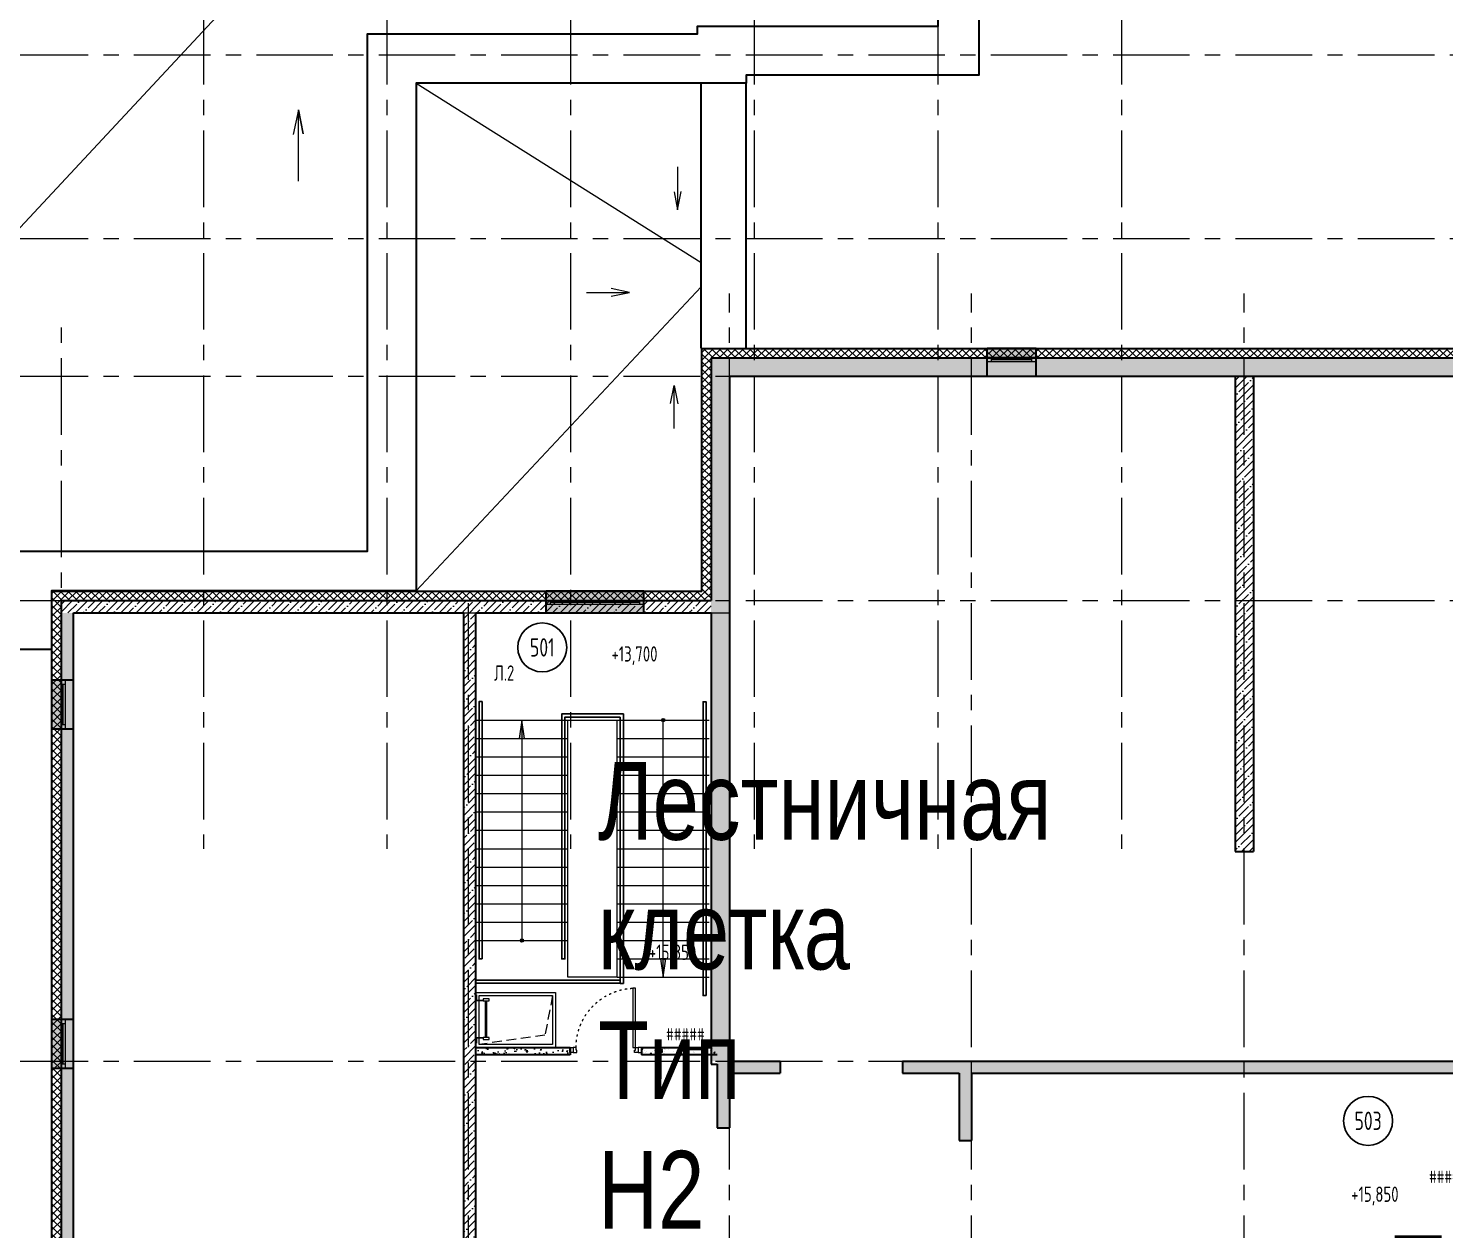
# Model space of a CAD drawing. Header units: millimetres. Extents: x -13407 to 8917537, y -2611 to 109271.
# Drawn here: x 5710 to 28853, y 17206 to 36828 of the extents above; entities that cross this region are included whole.
import ezdxf
from ezdxf import colors
from ezdxf.entities.mleader import LeaderData, LeaderLine
from ezdxf.enums import TextEntityAlignment as Align
from ezdxf.math import Vec2, Vec3

# ---------------------------------------------------------------- set-up
doc = ezdxf.new("R2018")
doc.units = ezdxf.units.MM
for name, pattern in [('ACAD_ISO03W100', [30, 12, -18]), ('CENTER', [2, 1.25, -0.25, 0.25, -0.25]), ('DASHED', [19.05, 12.7, -6.35]), ('HIDDEN2', [4.7625, 3.175, -1.5875])]:
    doc.linetypes.add(name, pattern=pattern)
doc.layers.get('Defpoints').update_dxf_attribs({"color": 6})
for name, color, linetype, lineweight in [('АР_Двери', 5, 'Continuous', 18), ('АР_Двери фасада', 1, 'Continuous', 15), ('АР_Лестницы', 250, 'Continuous', 15), ('АР_Лестницы ограждение', 94, 'Continuous', 25), ('АР_Маркер экспликации', 239, 'Continuous', 13), ('АР_Навесной фасад', 5, 'Continuous', 5), ('АР_Номер помещения', 1, 'Continuous', 25), ('АР_Окна БЛОК', 250, 'Continuous', 13), ('АР_Оси', 193, 'Continuous', 9), ('АР_Отметки', 250, 'Continuous', 15), ('АР_Перегородки газоблок', 165, 'Continuous', 30), ('АР_Перегородки газоблок_Штрих', 165, 'Continuous', 5), ('АР_Помещения_площадь', 19, 'Continuous', 9), ('АР_стены', 250, 'Continuous', 30), ('АР_Сущ Несущая стена', 202, 'Continuous', 30), ('АР_тонкая линия', 250, 'Continuous', 0), ('АР_Утеплитель', 250, 'Continuous', 9), ('АР_Штриховка монолит', 250, 'Continuous', 9), ('Специальное оборудование', 7, 'Continuous', 9)]:
    doc.layers.add(name, color=color, linetype=linetype, lineweight=lineweight)
doc.layers.add('АР_Названия помещений', color=124, linetype='Continuous', lineweight=5, plot=False)
doc.styles.add('ISOCPEUR', font='isocpeur.ttf', dxfattribs={"width": 0.7})
doc.styles.get("Standard").update_dxf_attribs({"font": 'arial.ttf'})
pattern_1 = [(45, (-945096.63, 49153.53), (-61.871843, 61.871843), []), (135, (-945096.63, 49153.53), (-61.871843, -61.871843), [])]
pattern_2 = [(45, (-951587.81, 109999.9), (-123.743687, 123.743687), []), (45, (-951464.07, 109999.9), (-123.743687, 123.743687), [218.75, -43.75, 0, -43.75])]
pattern_3 = [(50, (-329554.58, -54935.65), (215.178055, -18.82564), [22.5, -247.5]), (355, (-329554.58, -54935.65), (-41.6254, 225.65764), [18, -198]), (100.451444, (-329536.65, -54937.21), (173.55265, 206.832), [19.12206, -210.34263]), (46.1842, (-329554.58, -54875.65), (320.1724, -49.65578), [33.75, -371.25]), (96.63564, (-329527.9, -54879.78), (280.39858, 292.23558), [28.6831, -315.51413]), (351.18416, (-329554.6, -54875.65), (280.39858, 292.23558), [27, -297]), (21, (-329524.58, -54890.65), (179.07212, -120.78567), [22.5, -247.5]), (326, (-329524.58, -54890.65), (72.9946, 217.54501), [18, -198]), (71.451445, (-329509.66, -54900.71), (252.06671, 96.75935), [19.12206, -210.34263]), (37.5, (-329554.585, -54935.646), (3.647957, 99.868156), [0, -195.6, 0, -201, 0, -198.75]), (7.5, (-329554.58, -54935.65), (78.92086, 118.323514), [0, -114.6, 0, -191.1, 0, -75.75]), (327.5, (-329621.485, -54935.646), (160.14673, -6.766462), [0, -75, 0, -234, 0, -310.5]), (317.5, (-329651.48, -54935.65), (174.95585, 30.031495), [0, -97.5, 0, -155.4, 0, -220.5])]

# ---------------------------------------------------------------- blocks, each defined once
blk = doc.blocks.new('*U19')
at = {"true_color": 0xffffff}
h = blk.add_hatch(color=7, dxfattribs=at)
h.dxf.hatch_style = 1
h.paths.add_polyline_path([(-800, -240), (0, -240), (0, 220), (-800, 220)])
at = {"lineweight": 30}
for p, q in [((-800, -240), (-800, 220)), ((0, -240), (0, 220))]:
    blk.add_line(p, q, dxfattribs=at)
for p, q in [((0, 220), (-800, 220)), ((-800, 70), (0, 70)), ((-800, 0), (0, 0)), ((-730, 0), (-730, 70)), ((-730, 35), (-70, 35)), ((-70, 0), (-70, 70)), ((-800, -240), (0, -240)), ((-800, -240), (-800, -240)), ((-800, -240), (-800, -240)), ((0, -240), (0, -240)), ((0, -240), (0, -240))]:
    blk.add_line(p, q)
blk = doc.blocks.new('*U16')
at = {"true_color": 0xffffff}
h = blk.add_hatch(color=7, dxfattribs=at)
h.dxf.hatch_style = 1
h.paths.add_polyline_path([(-800, 140), (0, 140), (0, -220), (-800, -220)])
at = {"lineweight": 30}
for p, q in [((-800, 140), (-800, -220)), ((0, 140), (0, -220))]:
    blk.add_line(p, q, dxfattribs=at)
for p, q in [((-800, 140), (0, 140)), ((-800, 140), (-800, 140)), ((-800, 140), (-800, 140)), ((-800, 0), (0, 0)), ((0, 140), (0, 140)), ((0, 140), (0, 140)), ((-800, -70), (0, -70)), ((0, -220), (-800, -220)), ((-730, 0), (-730, -70)), ((-730, -35), (-70, -35)), ((-70, 0), (-70, -70))]:
    blk.add_line(p, q)
blk = doc.blocks.new('*U15')
at = {"true_color": 0xffffff}
h = blk.add_hatch(color=7, dxfattribs=at)
h.dxf.hatch_style = 1
h.paths.add_polyline_path([(-1600, -140), (0, -140), (0, 220), (-1600, 220)])
at = {"lineweight": 30}
for p, q in [((-1600, -140), (-1600, 220)), ((0, -140), (0, 220))]:
    blk.add_line(p, q, dxfattribs=at)
for p, q in [((0, 220), (-1600, 220)), ((-1600, 70), (0, 70)), ((-1600, 0), (0, 0)), ((-1530, 0), (-1530, 70)), ((-1530, 35), (-70, 35)), ((-70, 0), (-70, 70)), ((-1600, -140), (0, -140)), ((-1600, -140), (-1600, -140)), ((-1600, -140), (-1600, -140)), ((0, -140), (0, -140)), ((0, -140), (0, -140))]:
    blk.add_line(p, q)
blk = doc.blocks.new('_DotSmall')
at = {"color": 0, "linetype": 'ByBlock', "const_width": 0.5}
blk.add_lwpolyline([(-0.0625, 0, 1), (0.0625, 0, 1)], format="xyb", close=True, dxfattribs=at)
blk = doc.blocks.new('*U22')
for points in [[(-55, -80), (-55, 0), (-115, 0), (-115, -40), (-100, -40), (-100, -80), (-55, -80)], [(0, 0), (0, -80), (-55, -80), (-55, 0), (0, 0)], [(-1170, 0), (-1170, -80), (-1115, -80), (-1115, 0), (-1170, 0)], [(-1115, -80), (-1115, 0), (-1055, 0), (-1055, -40), (-1070, -40), (-1070, -80), (-1115, -80)]]:
    blk.add_lwpolyline(points)
blk.add_lwpolyline([(-100, -80), (-100, -1050), (-140, -1050), (-140, -80)], close=True)
at = {"linetype": 'ACAD_ISO03W100', "ltscale": 3}
blk.add_arc((-100, -80), 970, 180, 270, dxfattribs=at)
blk = doc.blocks.new('*U100')
at = {"layer": 'Defpoints', "color": 7}
blk.add_line((-14041, -3644), (-14463, -3644), dxfattribs=at)
at = {"layer": 'АР_Номер помещения', "color": 7}
blk.add_circle((-16689, 2922), 400, dxfattribs=at)
at = {"layer": 'Defpoints', "color": 7, "style": 'ISOCPEUR', "width": 0.7, "flags": 1}
blk.add_attdef('КАТЕГОРИЯ', (-499, -2092), '', height=250, dxfattribs=at)
at = {"layer": 'Defpoints', "color": 7, "style": 'ISOCPEUR', "width": 0.7}
blk.add_attdef('ПЛОЩАДЬ_ПОМЕЩЕНИЯ', text='', height=200, dxfattribs=at).set_placement((-14036, -3397), align=Align.MIDDLE_RIGHT)
at = {"layer": 'АР_Номер помещения', "color": 7, "style": 'ISOCPEUR', "width": 0.7}
blk.add_attdef('НОМЕР_ПОМЕЩЕНИЯ', text='', height=300, dxfattribs=at).set_placement((-16689, 2922), align=Align.MIDDLE_CENTER)
at = {"layer": 'АР_Помещения_площадь', "color": 7, "lineweight": 30, "width": 0.7, "flags": 104}
blk.add_attdef('ИМЯ_ПОМЕЩЕНИЯ', text='', height=100, dxfattribs=at).set_placement((158, 1217), align=Align.MIDDLE_CENTER)
blk = doc.blocks.new('*U102')
at = {"layer": 'Defpoints', "color": 7}
blk.add_line((-14818, 1761), (-15240, 1761), dxfattribs=at)
at = {"layer": 'АР_Номер помещения', "color": 7}
blk.add_circle((-16689, 2922), 400, dxfattribs=at)
at = {"layer": 'Defpoints', "color": 7, "style": 'ISOCPEUR', "width": 0.7}
blk.add_attdef('ПЛОЩАДЬ_ПОМЕЩЕНИЯ', text='', height=200, dxfattribs=at).set_placement((-14813, 2007), align=Align.MIDDLE_RIGHT)
at = {"layer": 'Defpoints', "color": 7, "style": 'ISOCPEUR', "width": 0.7, "flags": 1}
blk.add_attdef('КАТЕГОРИЯ', (-499, -2092), '', height=250, dxfattribs=at)
at = {"layer": 'АР_Номер помещения', "color": 7, "style": 'ISOCPEUR', "width": 0.7}
blk.add_attdef('НОМЕР_ПОМЕЩЕНИЯ', text='', height=300, dxfattribs=at).set_placement((-16689, 2922), align=Align.MIDDLE_CENTER)
at = {"layer": 'АР_Помещения_площадь', "color": 7, "lineweight": 30, "width": 0.7, "flags": 104}
blk.add_attdef('ИМЯ_ПОМЕЩЕНИЯ', text='', height=100, dxfattribs=at).set_placement((158, 1217), align=Align.MIDDLE_CENTER)
blk = doc.blocks.new('A$C6f2de472')
at = {"layer": 'АР_тонкая линия', "ltscale": 100}
for p, q in [((55, -69), (55, -734)), ((55, -734), (10, -510)), ((10, -510), (55, -734)), ((55, -734), (104, -506))]:
    blk.add_line(p, q, dxfattribs=at)
blk = doc.blocks.new('A$C1f3596d3')
at = {"layer": 'АР_тонкая линия', "ltscale": 100}
for p, q in [((-705, -134), (0, -134)), ((0, -134), (-301, -72)), ((-298, -190), (0, -134))]:
    blk.add_line(p, q, dxfattribs=at)
blk = doc.blocks.new('A$C28161c4d')
at = {"layer": 'АР_тонкая линия', "ltscale": 100}
for p, q in [((-167, 158), (538, 158)), ((538, 158), (237, 221)), ((240, 98), (538, 158))]:
    blk.add_line(p, q, dxfattribs=at)
blk = doc.blocks.new('*U29')
h = blk.add_hatch(color=256)
h.dxf.hatch_style = 1
edge = h.paths.add_edge_path()
edge.add_arc((0, 0), 27.6, 359.64, 719.64)
h = blk.add_hatch(color=256)
h.dxf.hatch_style = 1
h.paths.add_polyline_path([(3300, -44), (3300, 44), (3600, 0)])
blk.add_line((3600, 0), (0, 0))
blk.add_lwpolyline([(3300, 44), (3300, -44), (3600, 0), (3300, 44)])
blk.add_circle((0, 0), 27.6)
blk = doc.blocks.new('*U30')
h = blk.add_hatch(color=256)
h.dxf.hatch_style = 1
edge = h.paths.add_edge_path()
edge.add_arc((0, 0), 27.6, 359.64, 719.64)
h = blk.add_hatch(color=256)
h.dxf.hatch_style = 1
h.paths.add_polyline_path([(3900, -44), (3900, 44), (4200, 0)])
blk.add_line((4200, 0), (0, 0))
blk.add_lwpolyline([(3900, 44), (3900, -44), (4200, 0), (3900, 44)])
blk.add_circle((0, 0), 27.6)
blk = doc.blocks.new('A$C9b338701')
at = {"layer": 'Специальное оборудование'}
for p, q in [((-95.2875, 208.6161), (-95.2875, 217.5096)), ((-95.2875, 217.5096), (0, 217.5096)), ((-8.8935, 208.6161), (-95.2875, 208.6161)), ((0, 96.8121), (-31.7625, 96.8121)), ((-31.7625, 96.8121), (-31.7625, 0)), ((-31.7625, 0), (0, 0)), ((-8.8935, 96.8121), (-8.8935, 208.6161)), ((0, 217.5096), (0, 96.8121)), ((0, 0), (0, 96.8121)), ((598.775, 64.5414), (0, 64.5414)), ((0, 39.1314), (598.775, 39.1314)), ((598.775, 217.5096), (694.0625, 217.5096)), ((598.775, 96.8121), (598.775, 217.5096)), ((630.5375, 96.8121), (598.775, 96.8121)), ((598.775, 96.8121), (598.775, 0)), ((598.775, 0), (630.5375, 0)), ((694.0625, 208.6161), (607.6685, 208.6161)), ((607.6685, 208.6161), (607.6685, 96.8121)), ((630.5375, 0), (630.5375, 96.8121)), ((694.0625, 217.5096), (694.0625, 208.6161))]:
    blk.add_line(p, q, dxfattribs=at)

msp = doc.modelspace()

# ---------------------------------------------------------------- hatches: boundary and pattern name
at = {"layer": 'АР_Перегородки газоблок_Штрих', "ltscale": 100}
h = msp.add_hatch(dxfattribs=at)
h.set_pattern_fill('AR-CONC', color=256, scale=30)
h.set_pattern_definition(pattern_3)
h.paths.add_polyline_path([(13025, 20060), (13025, 20180), (13025, 20180), (13025, 20060), (14589.9, 20060), (14590.2, 20180), (13025, 20180)])
h = msp.add_hatch(dxfattribs=at)
h.set_pattern_fill('AR-CONC', color=256, scale=30)
h.set_pattern_definition(pattern_3)
h.paths.add_polyline_path([(15720, 20060), (15720, 20180), (15720, 20180), (15720, 20060), (16964.9, 20060), (16965.1, 20180), (15720, 20180)])
at = {"layer": 'АР_Утеплитель', "ltscale": 100}
h = msp.add_hatch(dxfattribs=at)
h.set_pattern_fill('ANSI37', color=256, scale=700)
h.set_pattern_definition(pattern_1)
edge = h.paths.add_edge_path()
edge.add_line((38990.3, 11040), (39140.7, 11040))
edge.add_arc((34350.7, 11337), 4799.2, 356.45146, 359.43836)
edge.add_line((39149.7, 11290), (47385, 11290))
edge.add_line((47385, 11290), (47385, 6100))
edge.add_line((47385, 6100), (55265, 6100))
edge.add_line((55265, 6100), (55265, -250))
edge.add_line((55265, -250), (68665, -250))
edge.add_line((68665, -250), (68665, 9760))
edge.add_line((68665, 9760), (62315, 9760))
edge.add_line((62315, 9760), (62315, 27630))
edge.add_line((62315, 27630), (51815, 27630))
edge.add_line((51815, 27630), (51815, 31595))
edge.add_line((51815, 31595), (16715, 31595))
edge.add_line((16715, 31595), (16715, 27630))
edge.add_line((16715, 27630), (11889.8, 27630))
edge.add_line((11889.8, 27630), (11889.8, 27480))
edge.add_line((11889.8, 27480), (16865, 27480))
edge.add_line((16865, 27480), (16865, 31445))
edge.add_line((16865, 31445), (51665, 31445))
edge.add_line((51665, 31445), (51665, 27480))
edge.add_line((51665, 27480), (62165, 27480))
edge.add_line((62165, 27480), (62165, 9610))
edge.add_line((62165, 9610), (68515, 9610))
edge.add_line((68515, 9610), (68515, -100))
edge.add_line((68515, -100), (55415, -100))
edge.add_line((55415, -100), (55415, 6250))
edge.add_line((55415, 6250), (47535, 6250))
edge.add_line((47535, 6250), (47535, 11440))
edge.add_line((47535, 11440), (38999.7, 11440))
edge.add_arc((34187.5, 11353.5), 4812.9, -3.73457, 1.02993, ccw=False)
h = msp.add_hatch(dxfattribs=at)
h.set_pattern_fill('ANSI37', color=256, scale=700)
h.set_pattern_definition(pattern_1)
edge = h.paths.add_edge_path()
edge.add_line((29537.4, 11040.6), (29687.4, 11040))
edge.add_arc((-4495.8, 11240), 34183.8, 359.66478, 360.33522)
edge.add_line((29687.4, 11440), (21120, 11440))
edge.add_line((21120, 11440), (21120, 6250))
edge.add_line((21120, 6250), (13000, 6250))
edge.add_line((13000, 6250), (13000, -100))
edge.add_line((13000, -100), (-100, -100))
edge.add_line((-100, -100), (-100, 9610))
edge.add_line((-100, 9610), (6250, 9610))
edge.add_line((6250, 9610), (6250, 27480))
edge.add_line((6250, 27480), (16865, 27480))
edge.add_line((16865, 27480), (16865, 27630))
edge.add_line((16865, 27630), (6100, 27630))
edge.add_line((6100, 27630), (6100, 9760))
edge.add_line((6100, 9760), (-250, 9760))
edge.add_line((-250, 9760), (-250, -250))
edge.add_line((-250, -250), (13150, -250))
edge.add_line((13150, -250), (13150, 6100))
edge.add_line((13150, 6100), (21270, 6100))
edge.add_line((21270, 6100), (21270, 11290))
edge.add_line((21270, 11290), (29537.4, 11290))
edge.add_arc((-974420.1, 11227.6), 1003957.4, -0.0106768, 0.0035589, ccw=False)
at = {"layer": 'АР_Штриховка монолит', "ltscale": 100}
h = msp.add_hatch(dxfattribs=at)
h.set_pattern_fill('ANSI35', color=256, scale=700)
h.set_pattern_definition(pattern_2)
h.paths.add_polyline_path([(17995, 19760), (17995, 19960), (17165, 19960), (17165, 31145), (51365, 31145), (51365, 31445), (16865, 31445), (16865, 27480), (16865, 27280), (16865, 19960), (16965, 19960), (16965, 18870), (17165, 18870), (17165, 19760)])
h.paths.add_polyline_path([(19995, 19960), (19995, 19760), (20920, 19760), (20920, 18660), (21120, 18660), (21120, 19760), (40410, 19760), (40410, 19960)])
h = msp.add_hatch(dxfattribs=at)
h.set_pattern_fill('ANSI35', color=256, scale=700)
h.set_pattern_definition([(45, (-948772.81, 121934.54), (-123.743687, 123.743687), []), (45, (-948649.07, 121934.54), (-123.743687, 123.743687), [218.75, -43.75, 0, -43.75])])
h.paths.add_polyline_path([(25730, 31145), (25430, 31145), (25430, 23384.6), (25730, 23384.6)])
h = msp.add_hatch(dxfattribs=at)
h.set_pattern_fill('ANSI35', color=256, scale=700)
h.set_pattern_definition([(45, (-938746.6, 75713.59), (-123.743687, 123.743687), []), (45, (-938622.85, 75713.59), (-123.743687, 123.743687), [218.75, -43.75, 0, -43.75])])
h.paths.add_polyline_path([(6450, 27280), (12825, 27280), (12825, 15880), (13025, 15880), (13025, 27280), (16865, 27280), (16865, 27480), (6250, 27480), (6250, 27280), (6450, 27280)])
h = msp.add_hatch(dxfattribs=at)
h.set_pattern_fill('ANSI35', color=256, scale=700)
h.set_pattern_definition(pattern_2)
h.paths.add_polyline_path([(6449.9, 27280), (6249.9, 27280), (6249.9, 9610), (-100, 9610), (-100, 9410), (100, 9410), (6250, 9410), (6250, 8360), (6550, 8360), (6550, 9610), (6450, 9610)])

# ---------------------------------------------------------------- linework, layer by layer
at = {"layer": 'АР_Двери', "ltscale": 75}
for points in [[(14325.1, 20180.1), (13025.1, 20180), (13025, 21080), (14325, 21080.1)], [(14275.1, 20230.1), (13075.1, 20230), (13075, 21030), (14275, 21030.1)], [(14275.1, 20230.1), (13075.1, 20230), (13075, 21030), (14275, 21030.1)]]:
    msp.add_lwpolyline(points, close=True, dxfattribs=at)
at = {"layer": 'АР_Двери фасада', "linetype": 'HIDDEN2', "lineweight": 15, "ltscale": 50}
msp.add_lwpolyline([(14275, 21030.1), (14152.1, 20383.6), (13075.1, 20230)], dxfattribs=at)
at = {"layer": 'АР_Лестницы', "color": 18, "ltscale": 100, "true_color": 0x000000}
for p, q in [((13025, 25528.6), (14527.4, 25528.6)), ((14527.3, 25528.5), (16835, 25528.6)), ((13025, 25228.6), (14527.4, 25228.6)), ((15332.6, 25228.6), (16835, 25228.6)), ((13025, 24928.6), (14527.4, 24928.6)), ((15332.6, 24928.6), (16835, 24928.6)), ((13025, 24628.6), (14527.4, 24628.6)), ((15332.6, 24628.6), (16835, 24628.6)), ((13025, 24328.6), (14527.4, 24328.6)), ((15332.6, 24328.6), (16835, 24328.6)), ((13025, 24028.6), (14527.4, 24028.6)), ((15332.6, 24028.6), (16835, 24028.6)), ((13025, 23728.6), (14527.4, 23728.6)), ((15332.6, 23728.6), (16835, 23728.6)), ((13025, 23428.6), (14527.4, 23428.6)), ((15332.6, 23428.6), (16835, 23428.6)), ((13025, 23128.6), (14527.4, 23128.6)), ((15332.6, 23128.6), (16835, 23128.6)), ((13025, 22828.6), (14527.4, 22828.6)), ((15332.6, 22828.6), (16835, 22828.6)), ((13025, 22528.6), (14527.4, 22528.6)), ((15332.6, 22528.6), (16835, 22528.6)), ((13025, 22228.6), (14527.4, 22228.6)), ((15332.6, 22228.6), (16835, 22228.6)), ((13025, 21928.6), (14527.4, 21928.6)), ((15332.6, 21928.6), (16835, 21928.6)), ((15332.6, 21628.6), (16835, 21628.6)), ((15332.4, 21328.6), (14527.3, 21328.6)), ((15332.6, 21328.6), (16835, 21328.6))]:
    msp.add_line(p, q, dxfattribs=at)
at = {"layer": 'АР_Лестницы', "ltscale": 100}
for points in [[(14527.4, 21328.6), (14527.3, 25528.6)], [(15332.4, 21328.6), (15332.4, 25528.5)]]:
    msp.add_lwpolyline(points, dxfattribs=at)
at = {"layer": 'АР_Лестницы ограждение', "ltscale": 100}
for p, q in [((15382.6, 21279.6), (13024.9, 21279.6)), ((15382.6, 21229.6), (13024.9, 21229.6))]:
    msp.add_line(p, q, dxfattribs=at)
for points in [[(13125, 21628.6), (13075, 21628.6), (13075, 25830.9), (13125, 25830.9)], [(16784.7, 21028.6), (16734.7, 21028.6), (16734.7, 25828.7), (16784.7, 25828.7)]]:
    msp.add_lwpolyline(points, close=True, dxfattribs=at)
for points in [[(15382.6, 25578.5), (14477.4, 25578.5), (14477.4, 23870.9), (14477.4, 21628.6), (14427.4, 21628.6), (14427.4, 23870.9), (14427.4, 25628.5), (15432.6, 25628.5)], [(15432.6, 25628.5), (15432.6, 21228.6), (15382.6, 21228.6), (15382.6, 25578.5)], [(15176.9, 21607.3), (15176.9, 21607.3)]]:
    msp.add_lwpolyline(points, dxfattribs=at)
at = {"layer": 'АР_Навесной фасад', "color": 18, "lineweight": 30, "ltscale": 100, "true_color": 0x000000}
for p, q in [((16703.7, 31605), (16703.7, 35930)), ((17438.6, 31605), (17438.6, 35930))]:
    msp.add_line(p, q, dxfattribs=at)
at = {"layer": 'АР_Навесной фасад', "ltscale": 100}
for p, q in [((16705, 31605), (51825, 31605)), ((16705, 31605), (16705, 27640)), ((16715, 31595), (51815, 31595)), ((16715, 31595), (16715, 27630)), ((6090, 9770), (6090, 27640)), ((6090, 27640), (16705, 27640)), ((6100, 9760), (6100, 27630)), ((6100, 27630), (16715, 27630))]:
    msp.add_line(p, q, dxfattribs=at)
at = {"layer": 'АР_Навесной фасад', "color": 18, "lineweight": 30, "ltscale": 100, "true_color": 0x000000}
msp.add_lwpolyline([(20569.6, 41789.9), (20568.7, 36860), (16638.6, 36860), (16638.6, 36730), (11248.6, 36730), (11248.6, 28280), (7003.1, 28280), (6466.7, 28280), (5448.7, 28280), (5448.7, 27480), (-111.4, 27480), (-111.4, 51645), (-6181.3, 51645), (-6181.3, 63145), (-2614.1, 63145), (-2614.3, 63960, -0.1810559), (-231.3, 69195, -0.1811806), (5008, 71578.3), (5818.7, 71578.3), (5818.7, 75145), (14318.7, 75145), (14318.7, 72145), (23148.7, 72145)], format="xyb", dxfattribs=at)
msp.add_lwpolyline([(21238.7, 44400), (21238.7, 36060), (17438.6, 36060), (17438.6, 35930), (12048.6, 35930), (12048.6, 27640), (7003.1, 27640), (6466.7, 27640), (6088.7, 27640), (6088.7, 26680), (-911.4, 26680), (-911.4, 50975)], dxfattribs=at)
at = {"layer": 'АР_Оси', "linetype": 'CENTER', "ltscale": 1000}
for p, q in [((8569.9, 79157.5), (8569.9, 23425.1)), ((11569.9, 79157.5), (11569.9, 23425.1)), ((14569.9, 79157.5), (14569.9, 23425.1)), ((17569.9, 79157.5), (17569.9, 23425.1)), ((20569.9, 79157.5), (20569.9, 23425.1)), ((23569.9, 79157.5), (23569.9, 23425.1)), ((-12563.8, 36395), (70614.6, 36395)), ((-12563.8, 33395), (70614.6, 33395)), ((17165, -1811.3), (17165, 32496.2)), ((21120, -1811.3), (21120, 32496.2)), ((25575, -1811.3), (25575, 32496.2)), ((6250, -1811.3), (6250, 32072.7)), ((-12563.8, 31145), (70614.6, 31145)), ((12900, -1811.3), (12900, 27571.3)), ((-12563.8, 27480), (71033.4, 27480)), ((-12563.8, 19960), (71033.4, 19960)), ((-12563.8, 19960), (71033.4, 19960))]:
    msp.add_line(p, q, dxfattribs=at)
at = {"layer": 'АР_Перегородки газоблок', "ltscale": 100}
for p, q in [((14563, 20180), (14563, 20060)), ((15730, 20180), (15730, 20060))]:
    msp.add_line(p, q, dxfattribs=at)
for points in [[(13025, 20180), (14563, 20180)], [(15730, 20180), (16865, 20180)], [(14563, 20060), (13025, 20060)], [(16965, 20060), (15730, 20060)]]:
    msp.add_lwpolyline(points, dxfattribs=at)
at = {"layer": 'АР_стены', "linetype": 'DASHED', "lineweight": 15, "ltscale": 200}
msp.add_lwpolyline([(14275.1, 20230.1), (13075.1, 20230), (13075, 21030), (14275, 21030.1)], close=True, dxfattribs=at)
at = {"layer": 'АР_Сущ Несущая стена', "ltscale": 100}
for p, q in [((16865, 31445), (51665, 31445)), ((16865, 31445), (16865, 27480)), ((17165, 31145), (51365, 31145)), ((17165, 31145), (17165, 19960)), ((25430, 31145), (25430, 23384.6)), ((25730, 31145), (25730, 23384.6)), ((6250, 27480), (16865, 27480)), ((6250, 9610), (6250, 27480)), ((6250, 26145), (6250, 27480)), ((6450, 9610), (6450, 27280)), ((6450, 27280), (12825, 27280)), ((12825, 15880), (12825, 27280)), ((13025, 15880), (13025, 27280)), ((13025, 27280), (16865, 27280)), ((16865, 27280), (16865, 19910)), ((25430, 23384.6), (25730, 23384.6)), ((16865, 19910), (16965, 19910)), ((16865, 19910), (16965, 19910)), ((16965, 19910), (16965, 18870)), ((17165, 19960), (17995, 19960)), ((19995, 19960), (51365, 19960)), ((17165, 19760), (17165, 18870)), ((17165, 19760), (17995, 19760)), ((19995, 19760), (20920, 19760)), ((20920, 19760), (20920, 18660)), ((21120, 19760), (51365, 19760)), ((21120, 19760), (21120, 18660)), ((16965, 18870), (17165, 18870)), ((20920, 18660), (21120, 18660))]:
    msp.add_line(p, q, dxfattribs=at)
for points in [[(17995, 19960), (17995, 19760)], [(19995, 19960), (19995, 19760)]]:
    msp.add_lwpolyline(points, dxfattribs=at)
at = {"layer": 'АР_тонкая линия', "ltscale": 100}
for p, q in [((11920.9, 40382.6), (-111.4, 27480)), ((12048.6, 35930), (16703.7, 33004.3))]:
    msp.add_line(p, q, dxfattribs=at)
msp.add_lwpolyline([(12048.6, 27640), (16703.7, 32604.3)], dxfattribs=at)
at = {"layer": 'АР_тонкая линия', "color": 18, "ltscale": 100, "true_color": 0x000000}
msp.add_lwpolyline([(30090.7, 11640), (20920, 11640), (20920, 6450), (12800, 6450), (12800.2, 100), (100, 100), (99.6, 9410), (6450, 9410), (6450, 27280), (17165, 27280), (17165, 31145), (51365, 31145)], dxfattribs=at)

# ---------------------------------------------------------------- block references
at = {"layer": 'Defpoints', "color": 3, "lineweight": 30, "ltscale": 100, "rotation": 90}
msp.add_blockref('A$C9b338701', (13240.9, 20345.2), dxfattribs=at)
at = {"layer": 'АР_Двери', "xscale": -1, "rotation": 180}
msp.add_blockref('*U22', (15730, 20100), dxfattribs=at)
at = {"layer": 'АР_Лестницы', "ltscale": 100}
for name, p, rotation in [('*U29', (13776.2, 21928.6), 90.00000000000001), ('*U30', (16083.8, 25528.5), 270)]:
    msp.add_blockref(name, p, dxfattribs=dict(at, rotation=rotation))
at = {"layer": 'АР_Маркер экспликации', "color": 7}
ref = msp.add_blockref('*U100', (30796.5, 23793.9), dxfattribs=at)
ref.add_attrib('НОМЕР_ПОМЕЩЕНИЯ', '501', dxfattribs={"layer": 'АР_Номер помещения', "color": 7, "height": 300, "style": 'ISOCPEUR', "width": 0.7}).set_placement((14107.5, 26716.4), align=Align.MIDDLE_CENTER)
lines = msp.add_mtext('\\W0.8000;Лестничная клетка Тип Н2', dxfattribs={"layer": 'АР_Названия помещений', "insert": (15019.5, 24843.5), "char_height": 1270.08, "width": 926.94, "attachment_point": 1})
ref.add_attrib('ИМЯ_ПОМЕЩЕНИЯ', '', (15019.5, 24843.5), dxfattribs={"flags": 104}).embed_mtext(lines)
ref.add_attrib('ПЛОЩАДЬ_ПОМЕЩЕНИЯ', '#####', dxfattribs={"layer": 'Defpoints', "color": 7, "height": 200, "style": 'ISOCPEUR', "width": 0.7}).set_placement((16760.5, 20396.8), align=Align.MIDDLE_RIGHT)
ref = msp.add_blockref('*U102', (44291.2, 16061.1), dxfattribs=at)
ref.add_attrib('НОМЕР_ПОМЕЩЕНИЯ', '503', dxfattribs={"layer": 'АР_Номер помещения', "color": 7, "height": 300, "style": 'ISOCPEUR', "width": 0.7}).set_placement((27602.1, 18983.6), align=Align.MIDDLE_CENTER)
lines = msp.add_mtext('\\W0.8000;Техническое помещение', dxfattribs={"layer": 'АР_Названия помещений', "insert": (28003.9, 17110.6), "char_height": 1270.08, "width": 926.94, "attachment_point": 1})
ref.add_attrib('ИМЯ_ПОМЕЩЕНИЯ', '', (28003.9, 17110.6), dxfattribs={"flags": 104}).embed_mtext(lines)
ref.add_attrib('ПЛОЩАДЬ_ПОМЕЩЕНИЯ', '#######', dxfattribs={"layer": 'Defpoints', "color": 7, "height": 200, "style": 'ISOCPEUR', "width": 0.7}).set_placement((29478.3, 18068.2), align=Align.MIDDLE_RIGHT)
at = {"layer": 'АР_Окна БЛОК'}
for name, p in [('*U19', (22180, 31385)), ('*U15', (15770, 27420))]:
    msp.add_blockref(name, p, dxfattribs=at)
at = {"layer": 'АР_Окна БЛОК', "rotation": 270}
for p in [(6310, 25380), (6310, 19840)]:
    msp.add_blockref('*U16', p, dxfattribs=at)
at = {"layer": 'АР_тонкая линия', "ltscale": 100, "xscale": 1.754367527776944, "yscale": 1.754367527776944, "zscale": 1.754367527776944, "rotation": 180}
msp.add_blockref('A$C6f2de472', (10220.7, 34207.9), dxfattribs=at)
at = {"layer": 'АР_тонкая линия', "ltscale": 100, "rotation": 270}
msp.add_blockref('A$C1f3596d3', (16450.4, 33861), dxfattribs=at)
at = {"layer": 'АР_тонкая линия', "ltscale": 100}
msp.add_blockref('A$C28161c4d', (14995.7, 32356.2), dxfattribs=at)
at = {"layer": 'АР_тонкая линия', "ltscale": 100, "xscale": -1, "rotation": 270}
msp.add_blockref('A$C1f3596d3', (16394.7, 30995.9), dxfattribs=at)

# ---------------------------------------------------------------- leaders
at = {"layer": 'АР_Отметки'}
ml = msp.add_multileader_mtext('Standard', dxfattribs=at)
ml.set_content('+13,700', color=256, style='ISOCPEUR')
ml.set_leader_properties(color=256, linetype='Continuous', lineweight=-1)
ml.set_arrow_properties(name='DOTSMALL')
ml.build(insert=Vec2(0, 0))
ml.multileader.update_dxf_attribs({"has_text_frame": 1, "text_left_attachment_type": 4, "text_right_attachment_type": 4, "dogleg_length": 100, "arrow_head_size": 180})
ctx = ml.context
ctx.base_point, ctx.char_height, ctx.arrow_head_size, ctx.landing_gap_size, ctx.plane_origin = Vec3(54460.3, 26688.1), 250, 180, 50, Vec3(54210.9, 26027.3)
ctx.left_attachment, ctx.right_attachment = 4, 4
notes = []
notes.append((ctx, [(0, (0, 0, 0), (0, 0), (1, 0), 1, [])]))
ctx.mtext.insert, ctx.mtext.width, ctx.mtext.line_spacing_style, ctx.mtext.flow_direction = Vec3(54510.3, 27021.5), 852.697, 2, 5
ml = msp.add_multileader_mtext('Standard', dxfattribs=at)
ml.set_content('+13,700', color=256, style='ISOCPEUR')
ml.set_leader_properties(color=256, linetype='Continuous', lineweight=-1)
ml.set_arrow_properties(name='DOTSMALL')
ml.build(insert=Vec2(0, 0))
ml.multileader.update_dxf_attribs({"has_text_frame": 1, "text_left_attachment_type": 4, "text_right_attachment_type": 4, "dogleg_length": 100, "arrow_head_size": 180})
ctx = ml.context
ctx.base_point, ctx.char_height, ctx.arrow_head_size, ctx.landing_gap_size, ctx.plane_origin = Vec3(15188.7, 26401.3), 250, 180, 50, Vec3(13027.5, 25810)
ctx.left_attachment, ctx.right_attachment = 4, 4
notes.append((ctx, [(0, (0, 0, 0), (0, 0), (1, 0), 1, [])]))
ctx.mtext.insert, ctx.mtext.width, ctx.mtext.line_spacing_style, ctx.mtext.flow_direction = Vec3(15238.7, 26734.6), 852.697, 2, 5
ml = msp.add_multileader_mtext('Standard', dxfattribs=at)
ml.set_content('+13,700', color=256, style='ISOCPEUR')
ml.set_leader_properties(color=256, linetype='Continuous', lineweight=-1)
ml.set_arrow_properties(name='DOTSMALL')
ml.build(insert=Vec2(0, 0))
ml.multileader.update_dxf_attribs({"has_text_frame": 1, "text_left_attachment_type": 4, "text_right_attachment_type": 4, "dogleg_length": 100, "arrow_head_size": 180})
ctx = ml.context
ctx.base_point, ctx.char_height, ctx.arrow_head_size, ctx.landing_gap_size, ctx.plane_origin = Vec3(15188.7, 26401.3), 250, 180, 50, Vec3(13027.5, 25810)
ctx.left_attachment, ctx.right_attachment = 4, 4
notes.append((ctx, [(0, (0, 0, 0), (0, 0), (1, 0), 1, [])]))
ctx.mtext.insert, ctx.mtext.width, ctx.mtext.line_spacing_style, ctx.mtext.flow_direction = Vec3(15238.7, 26734.6), 852.697, 2, 5
ml = msp.add_multileader_mtext('Standard', dxfattribs=at)
ml.set_content('Л.2', color=256, style='ISOCPEUR')
ml.set_leader_properties(color=256, linetype='Continuous', lineweight=-1)
ml.set_arrow_properties(name='DOTSMALL')
ml.build(insert=Vec2(0, 0))
ml.multileader.update_dxf_attribs({"has_text_frame": 1, "text_left_attachment_type": 4, "text_right_attachment_type": 4, "dogleg_length": 100, "arrow_head_size": 180})
ctx = ml.context
ctx.base_point, ctx.char_height, ctx.arrow_head_size, ctx.landing_gap_size, ctx.plane_origin = Vec3(13270, 26089.5, 0), 250, 180, 50, Vec3(77176.9, 13681.2, 0)
ctx.left_attachment, ctx.right_attachment = 4, 4
notes.append((ctx, [(0, (0, 0, 0), (0, 0), (1, 0), 1, [])]))
ctx.mtext.insert, ctx.mtext.width, ctx.mtext.line_spacing_style, ctx.mtext.flow_direction = Vec3(13320, 26422.8, 0), 852.697, 2, 5
ml = msp.add_multileader_mtext('Standard', dxfattribs=at)
ml.set_content('Л.1', color=256, style='ISOCPEUR')
ml.set_leader_properties(color=256, linetype='Continuous', lineweight=-1)
ml.set_arrow_properties(name='DOTSMALL')
ml.build(insert=Vec2(0, 0))
ml.multileader.update_dxf_attribs({"has_text_frame": 1, "text_left_attachment_type": 4, "text_right_attachment_type": 4, "dogleg_length": 100, "arrow_head_size": 180})
ctx = ml.context
ctx.base_point, ctx.char_height, ctx.arrow_head_size, ctx.landing_gap_size, ctx.plane_origin = Vec3(51892.5, 25820.8, 0), 250, 180, 50, Vec3(38996.5, 13280, 0)
ctx.left_attachment, ctx.right_attachment = 4, 4
notes.append((ctx, [(0, (0, 0, 0), (0, 0), (1, 0), 1, [])]))
ctx.mtext.insert, ctx.mtext.width, ctx.mtext.line_spacing_style, ctx.mtext.flow_direction = Vec3(51942.5, 26154.2, 0), 852.697, 2, 5
ml = msp.add_multileader_mtext('Standard', dxfattribs=at)
ml.set_content('+15,850', color=256, style='ISOCPEUR')
ml.set_leader_properties(color=256, linetype='Continuous', lineweight=-1)
ml.set_arrow_properties(name='DOTSMALL')
ml.build(insert=Vec2(0, 0))
ml.multileader.update_dxf_attribs({"has_text_frame": 1, "text_left_attachment_type": 4, "text_right_attachment_type": 4, "dogleg_length": 100, "arrow_head_size": 180})
ctx = ml.context
ctx.base_point, ctx.char_height, ctx.arrow_head_size, ctx.landing_gap_size, ctx.plane_origin = Vec3(15801.1, 21529.6), 250, 180, 50, Vec3(14497.8, 19536.8)
ctx.left_attachment, ctx.right_attachment = 4, 4
notes.append((ctx, [(0, (0, 0, 0), (0, 0), (1, 0), 1, [])]))
ctx.mtext.insert, ctx.mtext.width, ctx.mtext.defined_height, ctx.mtext.line_spacing_style, ctx.mtext.flow_direction = Vec3(15851.1, 21863), 696.035, 776.5, 2, 5
ml = msp.add_multileader_mtext('Standard', dxfattribs=at)
ml.set_content('+15,850', color=256, style='ISOCPEUR')
ml.set_leader_properties(color=256, linetype='Continuous', lineweight=-1)
ml.set_arrow_properties(name='DOTSMALL')
ml.build(insert=Vec2(0, 0))
ml.multileader.update_dxf_attribs({"has_text_frame": 1, "text_left_attachment_type": 4, "text_right_attachment_type": 4, "dogleg_length": 100, "arrow_head_size": 180})
ctx = ml.context
ctx.base_point, ctx.char_height, ctx.arrow_head_size, ctx.landing_gap_size, ctx.plane_origin = Vec3(51765.3, 20331.7), 250, 180, 50, Vec3(52690.3, 17988.1)
ctx.left_attachment, ctx.right_attachment = 4, 4
notes.append((ctx, [(0, (0, 0, 0), (0, 0), (1, 0), 1, [])]))
ctx.mtext.insert, ctx.mtext.width, ctx.mtext.line_spacing_style, ctx.mtext.flow_direction = Vec3(51815.3, 20665.1), 852.697, 2, 5
ml = msp.add_multileader_mtext('Standard', dxfattribs=at)
ml.set_content('+15,850', color=256, style='ISOCPEUR')
ml.set_leader_properties(color=256, linetype='Continuous', lineweight=-1)
ml.set_arrow_properties(name='DOTSMALL')
ml.build(insert=Vec2(0, 0))
ml.multileader.update_dxf_attribs({"has_text_frame": 1, "text_left_attachment_type": 4, "text_right_attachment_type": 4, "dogleg_length": 100, "arrow_head_size": 180})
ctx = ml.context
ctx.base_point, ctx.char_height, ctx.arrow_head_size, ctx.landing_gap_size, ctx.plane_origin = Vec3(27276.4, 17576.3), 250, 180, 50, Vec3(28201.4, 15232.7)
ctx.left_attachment, ctx.right_attachment = 4, 4
notes.append((ctx, [(0, (0, 0, 0), (0, 0), (1, 0), 1, [])]))
ctx.mtext.insert, ctx.mtext.width, ctx.mtext.line_spacing_style, ctx.mtext.flow_direction = Vec3(27326.4, 17909.6), 852.697, 2, 5
for ctx, leaders in notes:
    for number, flags, end, landing, length, lines in leaders:
        leader = LeaderData()
        leader.index, (leader.has_last_leader_line, leader.has_dogleg_vector, leader.attachment_direction) = number, flags
        leader.last_leader_point, leader.dogleg_vector, leader.dogleg_length = Vec3(end), Vec3(landing), length
        for number, points, colour, breaks in lines:
            line = LeaderLine()
            line.index, line.vertices, line.color, line.breaks = number, Vec3.list(points), colors.encode_raw_color(colour), breaks
            leader.lines.append(line)
        ctx.leaders.append(leader)

doc.saveas('drawing.dxf')
